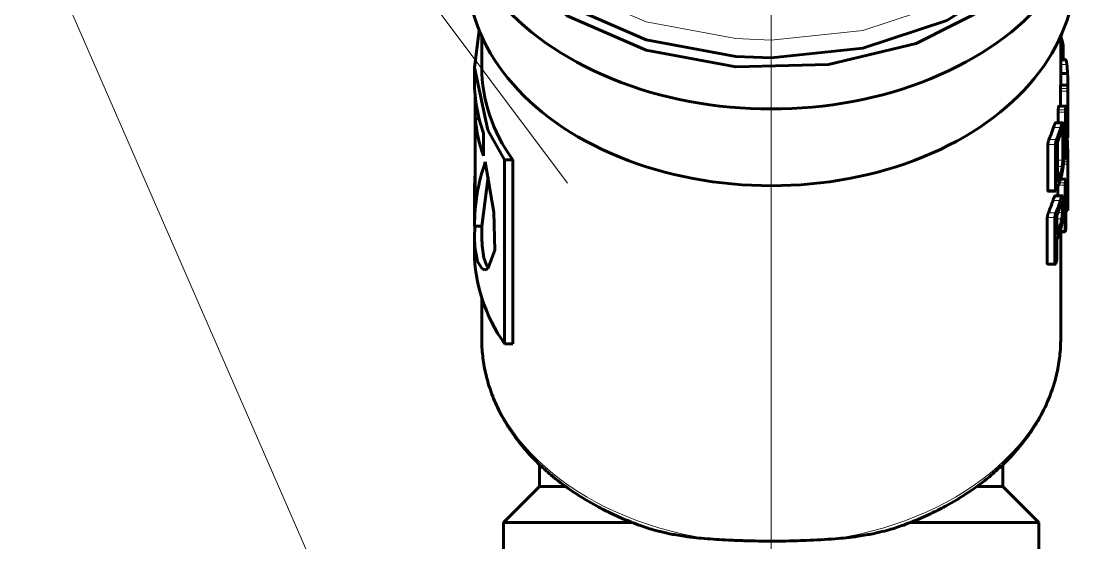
# Model space of a CAD drawing. Header units: millimetres. Extents: x -718 to 68664, y -49984 to -979.
# Drawn here: x 14302 to 15040, y -37069 to -36709 of the extents above; entities that cross this region are included whole.
import ezdxf

# ---------------------------------------------------------------- set-up
doc = ezdxf.new("R2010")
doc.units = ezdxf.units.MM
doc.linetypes.add('K5LT_BASIC', pattern=[0])
doc.linetypes.add('K5LT_THIN', pattern=[0])
doc.layers.add('Text', color=7, linetype='Continuous', lineweight=15)
doc.layers.add('ГВС (Т3)_20', color=10, linetype='Continuous', lineweight=25)
doc.layers.add('Системный слой (1)', color=7, linetype='Continuous', true_color=0xc26c6c6c)

# ---------------------------------------------------------------- blocks, each defined once
blk = doc.blocks.new('U657')
at = {"layer": 'Системный слой (1)', "color": 150, "linetype": 'K5LT_BASIC', "lineweight": 60, "true_color": 0x0080ff}
for p, q in [((780.031, 160.318), (775.555, 159.388)), ((775.555, 159.388), (771.457, 156.675)), ((771.457, 156.675), (768.084, 152.409)), ((768.084, 152.409), (765.722, 146.95)), ((765.722, 146.95), (764.571, 140.762)), ((764.571, 140.762), (764.475, 138.318)), ((764.475, 138.318), (765.133, 131.987)), ((765.133, 131.987), (767.052, 126.192)), ((767.052, 126.192), (770.068, 121.423)), ((770.068, 121.423), (773.928, 118.083)), ((773.928, 118.083), (778.304, 116.455)), ((778.304, 116.455), (780.031, 116.318))]:
    blk.add_line(p, q, dxfattribs=at)
blk = doc.blocks.new('U662')
at = {"layer": 'Системный слой (1)', "color": 7, "linetype": 'K5LT_THIN', "lineweight": 18}
for p, q in [((781.263, 160.318), (776.786, 159.388)), ((776.786, 159.388), (772.688, 156.675)), ((772.688, 156.675), (769.316, 152.409)), ((769.316, 152.409), (766.954, 146.95)), ((766.954, 146.95), (765.803, 140.762)), ((765.803, 140.762), (765.706, 138.318)), ((765.706, 138.318), (766.364, 131.987)), ((766.364, 131.987), (768.283, 126.192)), ((768.283, 126.192), (771.299, 121.423)), ((771.299, 121.423), (775.159, 118.083)), ((775.159, 118.083), (779.535, 116.455)), ((779.535, 116.455), (781.263, 116.318))]:
    blk.add_line(p, q, dxfattribs=at)
blk = doc.blocks.new('U720')
at = {"layer": 'Системный слой (1)', "color": 150, "linetype": 'K5LT_BASIC', "lineweight": 60, "true_color": 0x0080ff}
for p, q in [((745.03, 158.318), (747.882, 158.318)), ((763.796, 158.318), (765.958, 158.318))]:
    blk.add_line(p, q, dxfattribs=at)
blk = doc.blocks.new('U721')
at = {"layer": 'Системный слой (1)', "color": 150, "linetype": 'K5LT_BASIC', "lineweight": 60, "true_color": 0x0080ff}
for p, q in [((745.03, 118.318), (752.456, 118.318)), ((762.596, 118.318), (765.958, 118.318))]:
    blk.add_line(p, q, dxfattribs=at)
blk = doc.blocks.new('U725')
at = {"layer": 'Системный слой (1)', "color": 150, "linetype": 'K5LT_BASIC', "lineweight": 60, "true_color": 0x0080ff}
for p, q in [((734.858, 154.318), (734.858, 152.532)), ((734.858, 124.104), (734.858, 122.318))]:
    blk.add_line(p, q, dxfattribs=at)
blk = doc.blocks.new('U726')
at = {"layer": 'Системный слой (1)', "color": 150, "linetype": 'K5LT_BASIC', "lineweight": 60, "true_color": 0x0080ff}
for p, q in [((779.324, 160.318), (774.848, 159.388)), ((779.678, 160.313), (779.324, 160.318)), ((774.848, 159.388), (770.75, 156.675)), ((770.75, 156.675), (767.377, 152.409)), ((767.377, 152.409), (765.015, 146.95)), ((765.015, 146.95), (763.864, 140.762)), ((763.864, 140.762), (764.021, 134.367)), ((764.021, 134.367), (765.472, 128.306)), ((765.472, 128.306), (768.096, 123.092)), ((768.096, 123.092), (771.669, 119.167)), ((771.669, 119.167), (775.89, 116.861)), ((775.89, 116.861), (779.324, 116.318)), ((779.324, 116.318), (779.678, 116.324))]:
    blk.add_line(p, q, dxfattribs=at)
blk = doc.blocks.new('U727')
at = {"layer": 'Системный слой (1)', "color": 150, "linetype": 'K5LT_BASIC', "lineweight": 60, "true_color": 0x0080ff}
for p, q in [((762.85, 117.829), (762.596, 117.826)), ((763.118, 117.835), (762.85, 117.829)), ((763.39, 117.844), (763.118, 117.835))]:
    blk.add_line(p, q, dxfattribs=at)
blk = doc.blocks.new('U728')
at = {"layer": 'Системный слой (1)', "color": 150, "linetype": 'K5LT_BASIC', "lineweight": 60, "true_color": 0x0080ff}
for p, q in [((759.675, 118.092), (759.85, 118.097)), ((759.85, 118.097), (759.958, 118.116)), ((759.958, 118.116), (759.992, 118.147)), ((759.992, 118.147), (759.992, 118.148))]:
    blk.add_line(p, q, dxfattribs=at)
blk = doc.blocks.new('U729')
at = {"layer": 'Системный слой (1)', "color": 150, "linetype": 'K5LT_BASIC', "lineweight": 60, "true_color": 0x0080ff}
for p, q in [((756.016, 117.955), (756.047, 117.958)), ((756.047, 117.958), (756.073, 117.961)), ((756.073, 117.961), (756.085, 117.965)), ((756.083, 117.967), (756.08, 117.968)), ((756.084, 117.966), (756.083, 117.967)), ((756.085, 117.965), (756.084, 117.966))]:
    blk.add_line(p, q, dxfattribs=at)
blk = doc.blocks.new('U730')
at = {"layer": 'Системный слой (1)', "color": 150, "linetype": 'K5LT_BASIC', "lineweight": 60, "true_color": 0x0080ff}
for p, q in [((757.473, 117.821), (757.51, 117.821)), ((757.51, 117.821), (757.535, 117.821)), ((757.535, 117.821), (757.544, 117.821)), ((757.544, 117.821), (757.542, 117.822))]:
    blk.add_line(p, q, dxfattribs=at)
blk = doc.blocks.new('U731')
at = {"layer": 'Системный слой (1)', "color": 150, "linetype": 'K5LT_BASIC', "lineweight": 60, "true_color": 0x0080ff}
for p, q in [((759.333, 118.178), (759.431, 118.181)), ((759.431, 118.181), (759.491, 118.193)), ((759.491, 118.193), (759.509, 118.213)), ((759.509, 118.213), (759.509, 118.213))]:
    blk.add_line(p, q, dxfattribs=at)
blk = doc.blocks.new('U732')
at = {"layer": 'Системный слой (1)', "color": 150, "linetype": 'K5LT_BASIC', "lineweight": 60, "true_color": 0x0080ff}
for p, q in [((750.224, 118.71), (750.215, 118.699)), ((750.251, 118.717), (750.224, 118.71)), ((750.292, 118.719), (750.251, 118.717))]:
    blk.add_line(p, q, dxfattribs=at)
blk.add_arc((750.228, 118.699), 0.0139, 181.42736, 206.19226, dxfattribs=at)
blk = doc.blocks.new('U733')
at = {"layer": 'Системный слой (1)', "color": 150, "linetype": 'K5LT_BASIC', "lineweight": 60, "true_color": 0x0080ff}
for p, q in [((755.267, 118.672), (755.255, 118.661)), ((755.255, 118.661), (755.267, 118.645)), ((755.298, 118.677), (755.267, 118.672)), ((755.267, 118.645), (755.299, 118.626)), ((755.341, 118.679), (755.298, 118.677)), ((755.299, 118.626), (755.341, 118.608))]:
    blk.add_line(p, q, dxfattribs=at)
blk = doc.blocks.new('U734')
at = {"layer": 'Системный слой (1)', "color": 150, "linetype": 'K5LT_BASIC', "lineweight": 60, "true_color": 0x0080ff}
for p, q in [((757.518, 117.993), (757.509, 117.989)), ((757.509, 117.989), (757.509, 117.988)), ((757.509, 117.988), (757.509, 117.987)), ((757.509, 117.987), (757.51, 117.986)), ((757.545, 117.996), (757.518, 117.993)), ((757.586, 117.997), (757.545, 117.996))]:
    blk.add_line(p, q, dxfattribs=at)
blk = doc.blocks.new('U735')
at = {"layer": 'Системный слой (1)', "color": 150, "linetype": 'K5LT_BASIC', "lineweight": 60, "true_color": 0x0080ff}
for p, q in [((754.871, 118.127), (754.914, 118.137)), ((754.914, 118.137), (754.94, 118.151)), ((754.94, 118.151), (754.949, 118.167)), ((754.949, 118.167), (754.948, 118.171))]:
    blk.add_line(p, q, dxfattribs=at)
blk = doc.blocks.new('U736')
at = {"layer": 'Системный слой (1)', "color": 150, "linetype": 'K5LT_BASIC', "lineweight": 60, "true_color": 0x0080ff}
for p, q in [((757.798, 117.825), (757.544, 117.823)), ((758.066, 117.83), (757.798, 117.825)), ((758.337, 117.838), (758.066, 117.83))]:
    blk.add_line(p, q, dxfattribs=at)
blk = doc.blocks.new('U737')
at = {"layer": 'Системный слой (1)', "color": 150, "linetype": 'K5LT_BASIC', "lineweight": 60, "true_color": 0x0080ff}
for p, q in [((762.525, 117.819), (762.562, 117.819)), ((762.562, 117.819), (762.587, 117.819)), ((762.587, 117.819), (762.596, 117.82)), ((762.596, 117.82), (762.595, 117.82))]:
    blk.add_line(p, q, dxfattribs=at)
blk = doc.blocks.new('U738')
at = {"layer": 'Системный слой (1)', "color": 150, "linetype": 'K5LT_BASIC', "lineweight": 60, "true_color": 0x0080ff}
for p, q in [((764.351, 117.996), (764.339, 117.989)), ((764.358, 118.003), (764.351, 117.996)), ((764.361, 118.01), (764.358, 118.003))]:
    blk.add_line(p, q, dxfattribs=at)
blk = doc.blocks.new('U739')
at = {"layer": 'Системный слой (1)', "color": 150, "linetype": 'K5LT_BASIC', "lineweight": 60, "true_color": 0x0080ff}
for p, q in [((752.466, 118.011), (752.456, 118.006)), ((752.456, 118.006), (752.457, 118.005)), ((752.457, 118.005), (752.457, 118.004)), ((752.457, 118.004), (752.458, 118.003)), ((752.493, 118.014), (752.466, 118.011)), ((752.534, 118.015), (752.493, 118.014))]:
    blk.add_line(p, q, dxfattribs=at)
blk = doc.blocks.new('U740')
at = {"layer": 'Системный слой (1)', "color": 150, "linetype": 'K5LT_BASIC', "lineweight": 60, "true_color": 0x0080ff}
for p, q in [((761.068, 117.94), (761.1, 117.943)), ((761.1, 117.943), (761.125, 117.945)), ((761.125, 117.945), (761.137, 117.95)), ((761.135, 117.951), (761.132, 117.953)), ((761.137, 117.95), (761.135, 117.951)), ((761.137, 117.95), (761.137, 117.95))]:
    blk.add_line(p, q, dxfattribs=at)
blk = doc.blocks.new('U741')
at = {"layer": 'Системный слой (1)', "color": 150, "linetype": 'K5LT_BASIC', "lineweight": 60, "true_color": 0x0080ff}
for p, q in [((751.064, 158.818), (752.055, 158.818)), ((752.851, 158.818), (755.568, 158.818)), ((762.806, 158.818), (763.796, 158.818))]:
    blk.add_line(p, q, dxfattribs=at)
blk = doc.blocks.new('U742')
at = {"layer": 'Системный слой (1)', "color": 150, "linetype": 'K5LT_BASIC', "lineweight": 60, "true_color": 0x0080ff}
for p, q in [((750.095, 157.959), (749.949, 157.843)), ((750.643, 158.177), (750.095, 157.959)), ((751.472, 158.299), (750.643, 158.177)), ((752.055, 158.318), (751.472, 158.299))]:
    blk.add_line(p, q, dxfattribs=at)
blk = doc.blocks.new('U743')
at = {"layer": 'Системный слой (1)', "color": 150, "linetype": 'K5LT_BASIC', "lineweight": 60, "true_color": 0x0080ff}
for p, q in [((755.568, 158.818), (754.576, 158.77)), ((756.56, 158.77), (755.568, 158.818))]:
    blk.add_line(p, q, dxfattribs=at)
blk = doc.blocks.new('U744')
at = {"layer": 'Системный слой (1)', "color": 150, "linetype": 'K5LT_BASIC', "lineweight": 60, "true_color": 0x0080ff}
for p, q in [((763.796, 158.818), (759.479, 157.888)), ((766.365, 158.494), (763.796, 158.818)), ((759.479, 157.888), (757.43, 156.736))]:
    blk.add_line(p, q, dxfattribs=at)
blk = doc.blocks.new('U745')
at = {"layer": 'Системный слой (1)', "color": 150, "linetype": 'K5LT_BASIC', "lineweight": 60, "true_color": 0x0080ff}
for p, q in [((751.396, 158.794), (750.402, 158.609)), ((752.055, 158.818), (751.396, 158.794)), ((752.31, 158.815), (752.055, 158.818)), ((752.575, 158.806), (752.31, 158.815)), ((752.851, 158.791), (752.575, 158.806)), ((749.892, 158.288), (749.828, 158.101)), ((749.828, 158.101), (749.903, 157.897)), ((750.402, 158.609), (749.892, 158.288)), ((753.814, 157.48), (757.284, 158.073)), ((749.903, 157.897), (751.175, 157.406)), ((751.175, 157.406), (753.814, 157.48))]:
    blk.add_line(p, q, dxfattribs=at)

msp = doc.modelspace()

# ---------------------------------------------------------------- linework, layer by layer
at = {"layer": 'Text'}
msp.add_line((14820.38, -35223.3), (14820.38, -38810.52), dxfattribs=at)
for points in [[(14679.72, -36820.43), (14193.6, -36171.62)], [(14676.14, -37479.49), (14302.29, -36622.82)]]:
    msp.add_lwpolyline(points, dxfattribs=at)
at = {"layer": 'ГВС (Т3)_20', "lineweight": 60}
for p, q in [((15021.66, -36722.97), (15020.44, -36718.85)), ((15022.11, -36734.95), (15022.11, -36726.37)), ((15020.38, -36734.95), (15023.47, -36734.95)), ((15020.38, -36735.17), (15023.77, -36735.17)), ((15020.38, -36744.67), (15025.13, -36744.67)), ((15020.28, -36767.19), (15020.28, -36756.73)), ((15020.37, -36752.6), (15020.37, -36752.61)), ((15020.37, -36752.6), (15025.37, -36752.6)), ((15025.28, -36782.17), (15025.28, -36756.73)), ((15025.38, -36784.74), (15025.38, -36753.31)), ((14615.86, -36776.02), (14615.86, -36760.43)), ((15018.55, -36778.64), (15018.55, -36771.27)), ((15019.04, -36767.19), (15024.07, -36767.19)), ((15023.6, -36802.7), (15023.6, -36771.27)), ((14615.86, -36832.8), (14615.86, -36776.02)), ((14618.58, -36776.02), (14615.86, -36776.02)), ((15017.02, -36778.64), (15017, -36778.64)), ((15017.02, -36778.64), (15022.1, -36778.64)), ((15024.18, -36799.28), (15024.18, -36773.84)), ((14621.58, -36801.47), (14621.58, -36785.87)), ((15021.44, -36783.47), (15021.44, -36783.47)), ((15021.79, -36804.58), (15021.79, -36785.23)), ((15022.65, -36801.15), (15022.65, -36781.81)), ((15011.56, -36825.15), (15011.56, -36793.73)), ((15016.78, -36825.15), (15016.78, -36793.73)), ((15018.17, -36820.04), (15018.17, -36792.01)), ((15024.18, -36788.76), (15025.29, -36788.76)), ((15024.18, -36788.86), (15025.32, -36788.86)), ((15024.77, -36788.86), (15024.8, -36789.05)), ((15024.18, -36795.19), (15025.19, -36795.19)), ((14636.21, -36931.58), (14636.21, -36804.26)), ((14641.79, -36804.26), (14636.21, -36804.26)), ((14641.79, -36931.58), (14641.79, -36804.26)), ((15022.59, -36803.48), (15023.68, -36803.48)), ((15023.81, -36803.13), (15025.35, -36803.13)), ((15025.24, -36832.7), (15025.24, -36807.26)), ((15025.36, -36835.27), (15025.36, -36803.83)), ((14620.38, -36850.05), (14624.82, -36816.13)), ((15018.37, -36829.08), (15018.37, -36822.92)), ((15020.2, -36817.71), (15023.92, -36817.71)), ((15020.23, -36817.71), (15020.23, -36817.61)), ((15023.42, -36853.23), (15023.42, -36821.79)), ((15011.74, -36826.01), (15016.96, -36826.01)), ((15016.81, -36829.08), (15016.77, -36829.08)), ((15016.77, -36829.08), (15021.86, -36829.08)), ((15016.81, -36829.08), (15021.89, -36829.08)), ((15024.03, -36849.8), (15024.03, -36824.36)), ((15021.17, -36834), (15021.17, -36834)), ((15021.54, -36840.6), (15021.54, -36835.74)), ((15022.43, -36837.18), (15022.43, -36831.55)), ((15011.14, -36875.64), (15011.14, -36844.25)), ((15016.38, -36875.64), (15016.38, -36844.25)), ((15017.8, -36856.03), (15017.8, -36842.54)), ((15024.03, -36839.28), (15025.25, -36839.28)), ((15024.03, -36839.38), (15025.28, -36839.38)), ((14620.38, -36850.05), (14615.38, -36850.05)), ((14620.38, -36858.02), (14620.38, -36850.05)), ((15017.8, -36872.22), (15017.8, -36859.43)), ((15019.79, -36854), (15023.51, -36854)), ((15011.35, -36876.42), (15016.58, -36876.42)), ((14641.79, -36931.58), (14636.21, -36931.58)), ((14660.38, -37029.99), (14660.38, -37015.07)), ((14980.38, -37029.99), (14980.38, -37015.07)), ((14660.38, -37029.99), (14635.38, -37054.99)), ((14980.38, -37029.99), (15005.38, -37054.99)), ((14635.38, -37054.99), (14635.38, -37094.99)), ((14635.38, -37054.99), (14724.38, -37054.99)), ((14916.39, -37054.99), (15005.38, -37054.99)), ((15005.38, -37054.99), (15005.38, -37094.99))]:
    msp.add_line(p, q, dxfattribs=at)
at = {"layer": 'ГВС (Т3)_20', "lineweight": 18}
for p, q in [((15020.38, -36722.97), (15021.66, -36722.97)), ((15020.38, -36726.37), (15022.11, -36726.37)), ((15020.38, -36738.53), (15024.69, -36738.53)), ((15020.28, -36756.73), (15025.28, -36756.73)), ((15020.3, -36755.11), (15025.3, -36755.11)), ((15020.34, -36753.33), (15025.34, -36753.33)), ((15020.37, -36752.61), (15025.37, -36752.61)), ((15018.55, -36771.27), (15023.6, -36771.27)), ((15018.65, -36769.64), (15023.69, -36769.64)), ((15018.87, -36767.86), (15023.9, -36767.86)), ((15019.01, -36767.24), (15024.04, -36767.24)), ((15017, -36778.64), (15022.09, -36778.64)), ((15015.4, -36781.85), (15020.52, -36781.85)), ((15020.53, -36785.23), (15021.79, -36785.23)), ((15011.56, -36793.73), (15016.78, -36793.73)), ((15012.28, -36790.32), (15017.49, -36790.32)), ((15024.18, -36789.05), (15024.8, -36789.05)), ((15018.17, -36804.58), (15021.79, -36804.58)), ((15022.29, -36807.26), (15025.24, -36807.26)), ((15022.44, -36805.63), (15025.26, -36805.63)), ((15022.57, -36803.85), (15025.31, -36803.85)), ((15022.62, -36802.7), (15023.6, -36802.7)), ((15023.81, -36803.14), (15025.35, -36803.14)), ((15018.17, -36808.99), (15021.43, -36808.99)), ((15018.17, -36813.28), (15020.52, -36813.28)), ((15018.79, -36821.79), (15023.42, -36821.79)), ((15019.37, -36820.17), (15023.51, -36820.17)), ((15019.98, -36818.38), (15023.74, -36818.38)), ((15020.18, -36817.76), (15023.89, -36817.76)), ((15011.56, -36825.15), (15016.78, -36825.15)), ((15015.1, -36832.35), (15020.24, -36832.35)), ((15020.24, -36835.74), (15021.54, -36835.74)), ((15021.17, -36834), (15021.17, -36834)), ((15011.14, -36844.25), (15016.38, -36844.25)), ((15011.89, -36840.84), (15017.11, -36840.84)), ((15017.8, -36844.98), (15021.17, -36844.98)), ((15018.54, -36840.6), (15021.54, -36840.6)), ((15017.8, -36849.27), (15020.23, -36849.27)), ((15020.05, -36853.23), (15023.42, -36853.23)), ((15011.14, -36875.64), (15016.38, -36875.64))]:
    msp.add_line(p, q, dxfattribs=at)
at = {"layer": 'ГВС (Т3)_20', "lineweight": 60}
for centre, major_axis, ratio, start_param, end_param in [((14820.38, -36613.6), (-220, 0), 0.707107, 0, 3.141593), ((14820.38, -36673.71), (-210, 0), 0.707107, 0, 3.141593), ((14820.38, -36740.6), (-200, 0), 0.707107, 0, 0.466903), ((14820.38, -36750.51), (-205, 0), 0.707107, 0, 0.246457), ((14820.38, -36787.98), (-205, 0), 0.900046, 3.17309, 3.250764), ((14820.38, -36766.1), (-205, 0), 0.707107, 0.068483, 0.246457), ((14820.38, -36794.55), (-205, 0), 0.933996, 3.171815, 3.249961), ((14820.38, -36750.48), (200, 0), 0.707107, -0.285564, -0.223719), ((14820.38, -36750.48), (205, 0), 0.707107, -0.278411, -0.218173), ((14820.38, -36753.88), (205, 0), 0.707107, -0.266166, -0.218165), ((14820.38, -36789.42), (-205, 0), 0.105763, 3.16735, 3.171815), ((14820.38, -36786.02), (205, 0), 0.537547, -0.025757, -0.020273), ((14820.38, -36850.05), (-205, 0), 0.809289, 6.012699, 6.283185), ((14820.38, -36781.91), (205, 0), 0.707107, -0.266166, -0.218165), ((14820.38, -36785.31), (205, 0), 0.707107, -0.278411, -0.218173), ((14820.38, -36839.7), (-205, 0), 0.900046, 3.179547, 3.257259), ((14820.38, -36893.16), (0, 366.35), 0.559575, -1.399857, -1.397121), ((14820.38, -36963.49), (0, 779.79), 0.262891, -1.400774, -1.399857), ((14820.38, -36846.31), (-205, 0), 0.933996, 3.178271, 3.256455), ((14820.38, -36800.07), (200, 0), 0.707107, -0.292439, -0.230306), ((14820.38, -36800.07), (205, 0), 0.707107, -0.285104, -0.224591), ((14820.38, -36803.47), (205, 0), 0.707107, -0.272861, -0.224779), ((14820.38, -36840.08), (-205, 0), 0.105763, 3.173806, 3.178271), ((14820.38, -36835.83), (205, 0), 0.537547, -0.032213, -0.026728), ((14820.38, -36816.96), (205, 0), 0.707107, -0.272861, -0.224779), ((14820.38, -36820.37), (205, 0), 0.707107, -0.272861, -0.224802), ((14820.38, -36867.92), (-205, 0), 0.707107, 0, 0.454646)]:
    msp.add_ellipse(centre, major_axis=major_axis, ratio=ratio, start_param=start_param, end_param=end_param, dxfattribs=at)
at = {"layer": 'ГВС (Т3)_20', "lineweight": 18}
for major_axis, start_param, end_param in [((-200, 0), 0, 1.348049), ((200, 0), 4.935137, 6.283185)]:
    msp.add_ellipse((14820.38, -36928.27), major_axis=major_axis, ratio=0.707107, start_param=start_param, end_param=end_param, dxfattribs=at)
at = {"layer": 'ГВС (Т3)_20', "lineweight": 60}
for points, knots in [([(15021.66, -36722.97), (15021.71, -36723.16), (15021.79, -36723.5), (15021.89, -36723.98), (15021.95, -36724.35), (15022, -36724.68), (15022.04, -36725), (15022.07, -36725.29), (15022.09, -36725.54), (15022.11, -36725.93), (15022.11, -36726.2), (15022.11, -36726.37)], [0, 0, 0, 0, 2.543696, 4.054479, 5.009695, 6.092528, 7.153958, 7.937966, 8.814073, 9.704177, 12, 12, 12, 12]), ([(15023.77, -36735.17), (15023.81, -36735.17), (15023.93, -36735.21), (15024.11, -36735.49), (15024.29, -36736.09), (15024.43, -36736.74), (15024.57, -36737.56), (15024.66, -36738.24), (15024.69, -36738.53)], [0, 0, 0, 0, 1.064452, 3.750026, 4.989202, 6.252938, 7.887654, 9, 9, 9, 9]), ([(15024.69, -36738.53), (15024.71, -36738.73), (15024.76, -36739.14), (15024.83, -36739.88), (15024.9, -36740.67), (15024.99, -36741.96), (15025.07, -36743.27), (15025.12, -36744.35), (15025.13, -36744.67)], [0, 0, 0, 0, 1.102826, 2.116591, 3.676838, 4.773256, 7.796527, 9, 9, 9, 9]), ([(15020.3, -36755.11), (15020.3, -36755.25), (15020.29, -36755.46), (15020.29, -36755.76), (15020.28, -36756.19), (15020.28, -36756.53), (15020.28, -36756.73)], [0, 0, 0, 0, 1.645394, 2.474411, 3.595864, 7, 7, 7, 7]), ([(15020.34, -36753.33), (15020.34, -36753.42), (15020.34, -36753.59), (15020.33, -36753.88), (15020.32, -36754.17), (15020.31, -36754.58), (15020.3, -36754.9), (15020.3, -36755.11)], [0, 0, 0, 0, 1.568169, 2.751651, 4.144738, 5.451486, 8, 8, 8, 8]), ([(15020.37, -36752.61), (15020.37, -36752.64), (15020.36, -36752.69), (15020.36, -36752.82), (15020.35, -36752.99), (15020.35, -36753.17), (15020.34, -36753.33)], [0, 0, 0, 0, 2.391246, 3.48986, 4.458949, 7, 7, 7, 7]), ([(15025.3, -36755.11), (15025.3, -36755.25), (15025.3, -36755.46), (15025.29, -36755.76), (15025.29, -36756.19), (15025.28, -36756.53), (15025.28, -36756.73)], [0, 0, 0, 0, 1.64535, 2.474343, 3.595792, 7, 7, 7, 7]), ([(15025.34, -36753.33), (15025.34, -36753.41), (15025.34, -36753.61), (15025.33, -36753.94), (15025.32, -36754.28), (15025.31, -36754.65), (15025.31, -36754.93), (15025.3, -36755.11)], [0, 0, 0, 0, 1.425278, 3.307039, 4.630418, 5.84582, 8, 8, 8, 8]), ([(15025.37, -36752.61), (15025.37, -36752.64), (15025.37, -36752.69), (15025.36, -36752.81), (15025.35, -36752.98), (15025.35, -36753.17), (15025.34, -36753.33)], [0, 0, 0, 0, 2.348558, 3.404516, 4.330799, 7, 7, 7, 7]), ([(15018.65, -36769.64), (15018.63, -36769.78), (15018.61, -36770.07), (15018.58, -36770.49), (15018.56, -36770.91), (15018.55, -36771.16), (15018.55, -36771.27)], [0, 0, 0, 0, 1.665066, 3.365567, 5.145554, 7, 7, 7, 7]), ([(15018.87, -36767.86), (15018.85, -36767.95), (15018.81, -36768.17), (15018.76, -36768.58), (15018.7, -36769.09), (15018.66, -36769.46), (15018.65, -36769.64)], [0, 0, 0, 0, 1.420944, 3.024451, 5.065312, 7, 7, 7, 7]), ([(15019.01, -36767.24), (15018.98, -36767.33), (15018.93, -36767.51), (15018.88, -36767.77), (15018.87, -36767.86)], [0, 0, 0, 0, 3.469355, 5, 5, 5, 5]), ([(15023.69, -36769.64), (15023.68, -36769.78), (15023.65, -36770.07), (15023.62, -36770.49), (15023.6, -36770.91), (15023.6, -36771.16), (15023.6, -36771.27)], [0, 0, 0, 0, 1.664852, 3.365117, 5.145171, 7, 7, 7, 7]), ([(15023.9, -36767.86), (15023.89, -36767.95), (15023.86, -36768.15), (15023.81, -36768.47), (15023.77, -36768.8), (15023.73, -36769.17), (15023.7, -36769.46), (15023.69, -36769.64)], [0, 0, 0, 0, 1.510523, 3.286535, 4.542808, 5.730612, 8, 8, 8, 8]), ([(15024.04, -36767.24), (15024.02, -36767.31), (15023.98, -36767.48), (15023.93, -36767.73), (15023.9, -36767.86)], [0, 0, 0, 0, 2.71056, 5, 5, 5, 5]), ([(15017, -36778.64), (15016.93, -36778.64), (15016.81, -36778.7), (15016.64, -36778.89), (15016.5, -36779.09), (15016.34, -36779.39), (15016.15, -36779.79), (15015.9, -36780.4), (15015.65, -36781.09), (15015.47, -36781.64), (15015.4, -36781.85)], [0, 0, 0, 0, 2.082279, 3.092152, 4.117345, 5.176457, 6.57186, 7.883338, 9.84757, 11, 11, 11, 11]), ([(15022.09, -36778.64), (15022.02, -36778.64), (15021.9, -36778.7), (15021.71, -36778.92), (15021.54, -36779.19), (15021.39, -36779.5), (15021.13, -36780.08), (15020.84, -36780.88), (15020.59, -36781.66), (15020.52, -36781.85)], [0, 0, 0, 0, 1.64083, 3.064282, 4.256613, 5.124851, 6.001187, 9.01839, 10, 10, 10, 10]), ([(15021.44, -36783.47), (15021.4, -36783.47), (15021.33, -36783.5), (15021.22, -36783.61), (15021.12, -36783.76), (15021.02, -36783.93), (15020.9, -36784.19), (15020.73, -36784.62), (15020.59, -36785.04), (15020.52, -36785.26)], [0, 0, 0, 0, 1.620683, 3.025047, 4.189607, 5.026075, 6.060009, 8.045465, 10, 10, 10, 10]), ([(15025.34, -36788.25), (15025.34, -36788.15), (15025.35, -36787.95), (15025.36, -36787.39), (15025.37, -36786.87), (15025.37, -36786.47)], [0, 0, 0, 0, 1.282526, 2.352049, 6, 6, 6, 6]), ([(15025.37, -36786.47), (15025.37, -36786.29), (15025.37, -36786.03), (15025.37, -36785.69), (15025.38, -36785.44), (15025.38, -36785.2), (15025.38, -36784.97), (15025.38, -36784.82), (15025.38, -36784.74)], [0, 0, 0, 0, 2.566828, 3.771722, 5.150837, 6.366147, 7.417395, 9, 9, 9, 9]), ([(15012.28, -36790.32), (15012.23, -36790.46), (15012.11, -36790.75), (15011.96, -36791.19), (15011.84, -36791.6), (15011.76, -36791.92), (15011.7, -36792.21), (15011.66, -36792.45), (15011.62, -36792.69), (15011.59, -36792.94), (15011.57, -36793.2), (15011.56, -36793.47), (15011.56, -36793.64), (15011.56, -36793.73)], [0, 0, 0, 0, 2.163288, 4.33835, 5.589383, 6.856485, 7.836821, 8.664021, 9.467708, 10.455216, 11.614508, 12.647784, 14, 14, 14, 14]), ([(15017.49, -36790.32), (15017.41, -36790.52), (15017.29, -36790.83), (15017.16, -36791.24), (15017.09, -36791.48), (15017.03, -36791.73), (15016.95, -36792.06), (15016.88, -36792.47), (15016.81, -36793.01), (15016.78, -36793.42), (15016.78, -36793.68), (15016.78, -36793.73)], [0, 0, 0, 0, 2.659363, 3.768749, 4.33254, 5.108797, 6.140093, 7.442054, 8.808615, 11.339661, 12, 12, 12, 12]), ([(15024.8, -36789.05), (15024.82, -36789.26), (15024.86, -36789.66), (15024.92, -36790.4), (15024.99, -36791.19), (15025.07, -36792.49), (15025.14, -36793.79), (15025.18, -36794.88), (15025.19, -36795.19)], [0, 0, 0, 0, 1.103215, 2.117334, 3.678106, 4.774684, 7.797109, 9, 9, 9, 9]), ([(15022.09, -36808.89), (15022.19, -36808.11), (15022.31, -36807.05), (15022.44, -36805.73), (15022.51, -36804.84), (15022.57, -36803.92), (15022.61, -36803.02), (15022.64, -36802.09), (15022.65, -36801.49), (15022.65, -36801.15)], [0, 0, 0, 0, 2.746743, 3.712532, 4.724647, 6.024639, 7.220936, 8.314093, 10, 10, 10, 10]), ([(15023.9, -36802.7), (15023.93, -36802.57), (15023.96, -36802.33), (15024.04, -36801.78), (15024.08, -36801.34), (15024.11, -36801)], [0, 0, 0, 0, 1.844905, 2.830596, 6, 6, 6, 6]), ([(15024.11, -36801), (15024.12, -36800.86), (15024.13, -36800.65), (15024.15, -36800.36), (15024.16, -36800.11), (15024.17, -36799.85), (15024.18, -36799.57), (15024.18, -36799.38), (15024.18, -36799.28)], [0, 0, 0, 0, 1.946392, 2.923351, 4.168485, 5.564325, 6.980058, 9, 9, 9, 9]), ([(15020.52, -36816.69), (15020.66, -36816.27), (15020.9, -36815.42), (15021.26, -36813.93), (15021.53, -36812.58), (15021.82, -36810.87), (15021.99, -36809.74), (15022.09, -36808.89)], [0, 0, 0, 0, 1.65335, 3.135278, 4.897556, 5.672289, 8, 8, 8, 8]), ([(15021.43, -36808.99), (15021.49, -36808.58), (15021.58, -36807.9), (15021.68, -36806.93), (15021.74, -36806.2), (15021.77, -36805.55), (15021.79, -36805.04), (15021.79, -36804.72), (15021.79, -36804.58)], [0, 0, 0, 0, 2.254477, 3.777838, 5.478674, 6.6135, 7.878521, 9, 9, 9, 9]), ([(15023.71, -36803.46), (15023.73, -36803.4), (15023.76, -36803.3), (15023.8, -36803.16), (15023.83, -36803.06), (15023.85, -36802.96), (15023.88, -36802.84), (15023.89, -36802.76), (15023.9, -36802.7)], [0, 0, 0, 0, 2.944921, 4.268306, 5.644742, 6.794748, 7.717855, 9, 9, 9, 9]), ([(15025.26, -36805.63), (15025.26, -36805.77), (15025.25, -36805.98), (15025.25, -36806.28), (15025.24, -36806.72), (15025.24, -36807.05), (15025.24, -36807.26)], [0, 0, 0, 0, 1.645434, 2.474482, 3.595846, 7, 7, 7, 7]), ([(15025.31, -36803.85), (15025.31, -36803.93), (15025.3, -36804.14), (15025.29, -36804.46), (15025.28, -36804.8), (15025.27, -36805.18), (15025.27, -36805.45), (15025.26, -36805.63)], [0, 0, 0, 0, 1.425297, 3.306976, 4.630196, 5.845429, 8, 8, 8, 8]), ([(15025.35, -36803.14), (15025.35, -36803.16), (15025.34, -36803.21), (15025.34, -36803.34), (15025.33, -36803.5), (15025.32, -36803.69), (15025.31, -36803.85)], [0, 0, 0, 0, 2.348432, 3.404334, 4.330581, 7, 7, 7, 7]), ([(15020.52, -36813.28), (15020.61, -36813.01), (15020.78, -36812.43), (15021, -36811.48), (15021.23, -36810.33), (15021.36, -36809.49), (15021.43, -36808.99)], [0, 0, 0, 0, 1.716939, 3.321398, 4.808749, 7, 7, 7, 7]), ([(15023.51, -36820.17), (15023.5, -36820.31), (15023.48, -36820.59), (15023.44, -36821.02), (15023.42, -36821.44), (15023.42, -36821.68), (15023.42, -36821.79)], [0, 0, 0, 0, 1.665219, 3.365895, 5.145836, 7, 7, 7, 7]), ([(15023.74, -36818.38), (15023.72, -36818.47), (15023.69, -36818.68), (15023.64, -36819), (15023.6, -36819.32), (15023.56, -36819.7), (15023.53, -36819.98), (15023.51, -36820.17)], [0, 0, 0, 0, 1.510772, 3.286533, 4.542021, 5.728926, 8, 8, 8, 8]), ([(15023.89, -36817.76), (15023.86, -36817.84), (15023.81, -36818), (15023.76, -36818.25), (15023.74, -36818.38)], [0, 0, 0, 0, 2.709428, 5, 5, 5, 5]), ([(15011.56, -36825.15), (15011.56, -36825.32), (15011.56, -36825.55), (15011.6, -36825.78), (15011.63, -36825.89), (15011.67, -36825.98), (15011.71, -36826.01), (15011.74, -36826.01)], [0, 0, 0, 0, 2.816795, 4.202927, 5.38089, 6.26643, 8, 8, 8, 8]), ([(15016.77, -36829.08), (15016.7, -36829.09), (15016.55, -36829.17), (15016.3, -36829.46), (15016.03, -36829.93), (15015.7, -36830.67), (15015.38, -36831.53), (15015.16, -36832.17), (15015.1, -36832.35)], [0, 0, 0, 0, 1.580778, 3.136463, 4.478865, 6.061056, 8.194579, 9, 9, 9, 9]), ([(15021.86, -36829.08), (15021.78, -36829.09), (15021.64, -36829.17), (15021.42, -36829.44), (15021.21, -36829.81), (15020.9, -36830.46), (15020.58, -36831.32), (15020.32, -36832.08), (15020.24, -36832.35)], [0, 0, 0, 0, 1.743774, 2.907759, 4.246476, 5.450608, 7.786219, 9, 9, 9, 9]), ([(15021.17, -36834), (15021.13, -36834), (15021.06, -36834.02), (15020.94, -36834.13), (15020.84, -36834.28), (15020.74, -36834.45), (15020.62, -36834.71), (15020.44, -36835.14), (15020.3, -36835.56), (15020.23, -36835.78)], [0, 0, 0, 0, 1.617462, 3.018904, 4.180863, 5.015488, 6.047455, 8.033879, 10, 10, 10, 10]), ([(15021.54, -36835.74), (15021.54, -36835.55), (15021.53, -36835.16), (15021.5, -36834.74), (15021.45, -36834.46), (15021.41, -36834.25), (15021.32, -36834.05), (15021.23, -36834), (15021.17, -36834)], [0, 0, 0, 0, 1.453022, 3.292223, 4.309773, 5.204408, 6.641948, 9, 9, 9, 9]), ([(15021.85, -36844.89), (15021.96, -36844.12), (15022.08, -36843.07), (15022.2, -36841.77), (15022.28, -36840.89), (15022.34, -36839.97), (15022.39, -36839.08), (15022.42, -36838.14), (15022.43, -36837.53), (15022.43, -36837.18)], [0, 0, 0, 0, 2.715538, 3.672475, 4.677406, 5.972332, 7.168914, 8.267676, 10, 10, 10, 10]), ([(15025.31, -36838.78), (15025.31, -36838.68), (15025.32, -36838.48), (15025.34, -36837.91), (15025.35, -36837.39), (15025.35, -36836.99)], [0, 0, 0, 0, 1.282583, 2.352193, 6, 6, 6, 6]), ([(15025.35, -36836.99), (15025.35, -36836.81), (15025.36, -36836.56), (15025.36, -36836.21), (15025.36, -36835.96), (15025.36, -36835.73), (15025.36, -36835.49), (15025.36, -36835.34), (15025.36, -36835.27)], [0, 0, 0, 0, 2.566713, 3.771554, 5.150611, 6.365895, 7.417145, 9, 9, 9, 9]), ([(15011.89, -36840.84), (15011.83, -36840.98), (15011.71, -36841.28), (15011.56, -36841.71), (15011.44, -36842.12), (15011.36, -36842.44), (15011.3, -36842.73), (15011.25, -36842.97), (15011.22, -36843.21), (15011.18, -36843.46), (15011.16, -36843.72), (15011.15, -36843.99), (15011.14, -36844.16), (15011.14, -36844.25)], [0, 0, 0, 0, 2.169613, 4.345089, 5.594122, 6.85841, 7.837024, 8.661792, 9.461993, 10.443944, 11.599816, 12.633876, 14, 14, 14, 14]), ([(15017.11, -36840.84), (15017.03, -36841.04), (15016.91, -36841.35), (15016.77, -36841.76), (15016.7, -36842), (15016.63, -36842.25), (15016.55, -36842.59), (15016.49, -36842.93), (15016.44, -36843.24), (15016.42, -36843.49), (15016.39, -36843.84), (15016.38, -36844.09), (15016.38, -36844.25)], [0, 0, 0, 0, 2.882471, 4.084609, 4.695275, 5.535812, 6.665178, 8.080251, 8.916797, 9.839455, 10.80215, 13, 13, 13, 13]), ([(15020.23, -36852.68), (15020.38, -36852.22), (15020.63, -36851.35), (15020.95, -36850.07), (15021.26, -36848.61), (15021.57, -36846.92), (15021.77, -36845.53), (15021.85, -36844.89)], [0, 0, 0, 0, 1.831979, 3.180396, 4.177626, 6.257531, 8, 8, 8, 8]), ([(15020.23, -36849.27), (15020.32, -36849), (15020.48, -36848.42), (15020.72, -36847.47), (15020.95, -36846.32), (15021.09, -36845.48), (15021.17, -36844.98)], [0, 0, 0, 0, 1.712256, 3.312836, 4.798836, 7, 7, 7, 7]), ([(15021.17, -36844.98), (15021.23, -36844.56), (15021.3, -36843.99), (15021.38, -36843.28), (15021.43, -36842.8), (15021.47, -36842.29), (15021.5, -36841.79), (15021.53, -36841.21), (15021.54, -36840.83), (15021.54, -36840.6)], [0, 0, 0, 0, 2.596189, 3.512552, 4.47639, 5.721327, 6.895139, 7.998274, 10, 10, 10, 10]), ([(15023.53, -36853.98), (15023.56, -36853.92), (15023.59, -36853.83), (15023.63, -36853.69), (15023.66, -36853.58), (15023.69, -36853.48), (15023.71, -36853.37), (15023.73, -36853.28), (15023.74, -36853.23)], [0, 0, 0, 0, 2.943414, 4.266178, 5.642121, 6.791979, 7.715283, 9, 9, 9, 9]), ([(15023.74, -36853.23), (15023.77, -36853.08), (15023.81, -36852.82), (15023.86, -36852.44), (15023.91, -36852.04), (15023.94, -36851.73), (15023.96, -36851.52)], [0, 0, 0, 0, 2.304643, 3.601552, 4.731705, 7, 7, 7, 7]), ([(15023.96, -36851.52), (15023.97, -36851.38), (15023.98, -36851.17), (15024, -36850.88), (15024.01, -36850.64), (15024.02, -36850.38), (15024.03, -36850.09), (15024.03, -36849.91), (15024.03, -36849.8)], [0, 0, 0, 0, 1.945719, 2.922169, 4.166288, 5.561206, 6.976639, 9, 9, 9, 9]), ([(15017.11, -36875.65), (15017.15, -36875.53), (15017.23, -36875.32), (15017.34, -36874.99), (15017.47, -36874.56), (15017.56, -36874.19), (15017.61, -36873.94)], [0, 0, 0, 0, 1.797751, 2.978198, 4.314108, 7, 7, 7, 7]), ([(15017.61, -36873.94), (15017.64, -36873.81), (15017.68, -36873.61), (15017.72, -36873.33), (15017.75, -36873.1), (15017.77, -36872.86), (15017.79, -36872.55), (15017.8, -36872.35), (15017.8, -36872.22)], [0, 0, 0, 0, 1.900001, 2.817027, 3.980684, 5.279549, 6.48096, 9, 9, 9, 9]), ([(15011.14, -36875.64), (15011.14, -36875.75), (15011.15, -36875.91), (15011.17, -36876.12), (15011.21, -36876.27), (15011.26, -36876.39), (15011.32, -36876.42), (15011.35, -36876.42)], [0, 0, 0, 0, 1.78631, 3.067119, 4.624806, 6.026586, 8, 8, 8, 8]), ([(15016.64, -36876.4), (15016.69, -36876.33), (15016.78, -36876.22), (15016.88, -36876.07), (15016.95, -36875.95), (15017.01, -36875.85), (15017.06, -36875.75), (15017.09, -36875.68), (15017.11, -36875.65)], [0, 0, 0, 0, 3.276426, 4.94159, 6.138607, 7.368219, 8.20861, 9, 9, 9, 9]), ([(14728.84, -37056.69), (14726.73, -37055.91), (14724.65, -37055.1), (14718.44, -37052.6), (14714.39, -37050.83), (14706.89, -37047.28), (14703.42, -37045.53), (14694.42, -37040.65), (14689.03, -37037.39), (14678.9, -37030.58), (14674.14, -37027.04), (14666.43, -37020.66), (14663.43, -37017.85), (14659.35, -37014.12), (14658.4, -37013.13), (14653.75, -37008.42), (14650.31, -37004.55), (14644.07, -36996.74), (14641.25, -36992.8), (14636.49, -36985.32), (14634.47, -36981.79), (14630.67, -36974.31), (14628.92, -36970.33), (14625.94, -36962.4), (14624.69, -36958.46), (14622.69, -36950.57), (14621.92, -36946.64), (14620.84, -36938.8), (14620.52, -36934.89), (14620.4, -36930.09), (14620.38, -36929.2), (14620.38, -36928.3), (14620.38, -36928.28), (14620.38, -36928.27)], [2.673589, 2.673589, 2.673589, 2.673589, 3.044803, 3.044803, 3.787231, 3.787231, 4.449893, 4.449893, 5.549501, 5.549501, 6.614907, 6.614907, 7.380032, 7.380032, 7.639675, 7.639675, 8.62708, 8.62708, 9.577145, 9.577145, 10.391149, 10.391149, 11.279003, 11.279003, 12.138344, 12.138344, 12.980132, 12.980132, 13.808538, 13.808538, 13.996712, 13.996712, 14, 14, 14, 14]), ([(14911.93, -37056.69), (14914.03, -37055.91), (14916.12, -37055.1), (14922.32, -37052.6), (14926.38, -37050.83), (14933.88, -37047.28), (14937.34, -37045.53), (14946.34, -37040.65), (14951.74, -37037.39), (14961.87, -37030.58), (14966.62, -37027.04), (14974.34, -37020.66), (14977.34, -37017.85), (14981.42, -37014.12), (14982.37, -37013.13), (14987.02, -37008.42), (14990.46, -37004.55), (14996.7, -36996.74), (14999.52, -36992.8), (15004.28, -36985.32), (15006.3, -36981.79), (15010.1, -36974.31), (15011.85, -36970.33), (15014.83, -36962.4), (15016.07, -36958.46), (15018.08, -36950.57), (15018.85, -36946.64), (15019.93, -36938.8), (15020.25, -36934.89), (15020.37, -36930.09), (15020.38, -36929.2), (15020.38, -36928.3), (15020.38, -36928.28), (15020.38, -36928.27)], [2.67358, 2.67358, 2.67358, 2.67358, 3.044792, 3.044792, 3.787217, 3.787217, 4.449886, 4.449886, 5.549496, 5.549496, 6.614902, 6.614902, 7.380027, 7.380027, 7.639671, 7.639671, 8.627077, 8.627077, 9.577142, 9.577142, 10.391149, 10.391149, 11.279004, 11.279004, 12.138345, 12.138345, 12.980134, 12.980134, 13.80854, 13.80854, 13.996711, 13.996711, 14, 14, 14, 14]), ([(14776.2, -37066.19), (14773.59, -37066), (14768.25, -37065.52), (14761.09, -37064.62), (14753.43, -37063.39), (14746.26, -37061.92), (14737.6, -37059.68), (14732.12, -37057.9), (14728.84, -37056.69)], [0, 0, 0, 0, 1.397873, 2.86882, 3.920864, 5.658059, 6.951463, 9, 9, 9, 9]), ([(14864.57, -37066.19), (14867.18, -37066), (14872.51, -37065.52), (14879.68, -37064.62), (14887.33, -37063.39), (14894.51, -37061.92), (14903.16, -37059.68), (14908.65, -37057.9), (14911.93, -37056.69)], [0, 0, 0, 0, 1.397868, 2.868809, 3.920849, 5.658044, 6.951453, 9, 9, 9, 9]), ([(14776.2, -37066.19), (14781.63, -37066.6), (14790.54, -37067.14), (14805.31, -37067.69), (14817.3, -37067.87), (14831.18, -37067.77), (14846.02, -37067.37), (14857.98, -37066.68), (14864.57, -37066.19)], [0, 0, 0, 0, 1.694624, 2.747888, 4.500001, 5.31962, 6.945041, 9, 9, 9, 9])]:
    msp.add_open_spline(points, degree=3, knots=knots, dxfattribs=at)
msp.add_open_spline([(15019.04, -36767.19), (15019.03, -36767.19), (15019.02, -36767.2), (15019.01, -36767.24)], degree=3, dxfattribs=at)

# ---------------------------------------------------------------- block references
at = {"layer": 'ГВС (Т3)_20', "xscale": 10, "yscale": 10, "zscale": 10, "rotation": 90}
for name in ['U662', 'U657', 'U726', 'U744', 'U720', 'U721', 'U738', 'U741', 'U727', 'U737', 'U740', 'U728', 'U731', 'U736', 'U745', 'U734', 'U730', 'U743', 'U729', 'U733', 'U735', 'U739', 'U742', 'U732', 'U725']:
    msp.add_blockref(name, (16203.57, -44378.56), dxfattribs=at)

doc.saveas('drawing.dxf')
